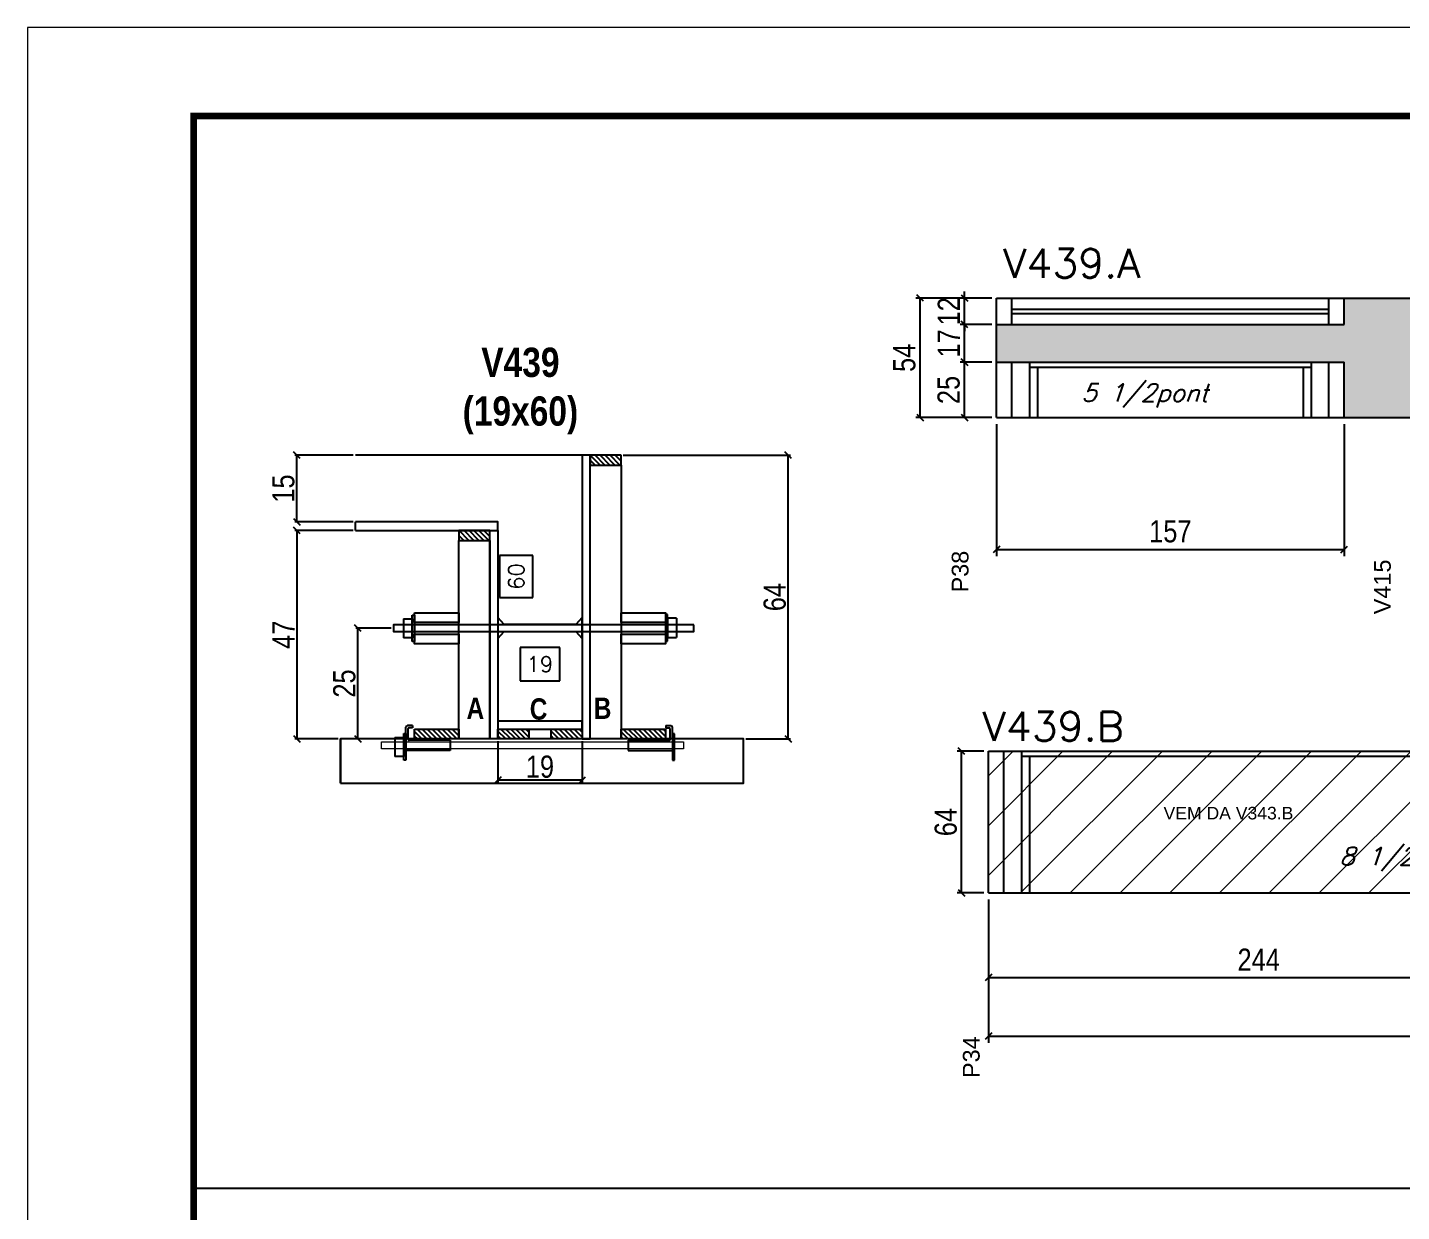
# Model space of a CAD drawing. Extents: x -3394 to 16474, y -5031 to 14397.
# Drawn here: x 5857 to 6477, y 2376 to 2911 of the extents above; entities that cross this region are included whole.
import ezdxf

# ---------------------------------------------------------------- set-up
doc = ezdxf.new("R2010")
doc.units = 0
doc.linetypes.add('DASHED', pattern=[0.75, 0.5, -0.25])
doc.layers.get('0').update_dxf_attribs({"linetype": 'CONTINUOUS'})
doc.layers.get('Defpoints').update_dxf_attribs({"linetype": 'CONTINUOUS'})
for name, color, linetype in [('1HACHURA MADEIRAS', 1, 'CONTINUOUS'), ('barrote', 251, 'CONTINUOUS'), ('COTA', 241, 'CONTINUOUS'), ('Cota Seção (2x)', 4, 'CONTINUOUS'), ('detalhes', 4, 'CONTINUOUS'), ('NOMENCLATURA', 7, 'CONTINUOUS'), ('Painéis', 200, 'CONTINUOUS'), ('presilha', 1, 'CONTINUOUS'), ('SARR_2.2x10', 60, 'CONTINUOUS'), ('SARR_2.2x7', 40, 'CONTINUOUS'), ('SARR_3.5x7', 81, 'CONTINUOUS'), ('SARR_EDITAR', 141, 'CONTINUOUS'), ('texto', 7, 'CONTINUOUS'), ('Tubo de PVC', 51, 'CONTINUOUS')]:
    doc.layers.add(name, color=color, linetype=linetype)
for name, color, linetype, lineweight in [('CONCRETO', 251, 'CONTINUOUS', 25), ('Folhas', 255, 'CONTINUOUS', 9), ('REAPROVEITAMENTO', 251, 'CONTINUOUS', 9), ('SARRAFO DE PRESSAO', 251, 'DASHED', 9), ('SCO-___-LAJ', 2, 'CONTINUOUS', 0), ('Texto Seção', 7, 'CONTINUOUS', 15)]:
    doc.layers.add(name, color=color, linetype=linetype, lineweight=lineweight)
doc.styles.add('ARIAL', font='arial.ttf')
doc.styles.add('COTA TECNICA', font='techl___.ttf', dxfattribs={"height": 10})
doc.styles.add('COTA TECNICA 2X', font='techl___.ttf', dxfattribs={"height": 10})
doc.styles.add('REGUA-120', font='ROMANS.shx', dxfattribs={"height": 15})
doc.styles.add('ROMANS', font='romans.shx')
doc.styles.add('TECNICA', font='techb___.ttf', dxfattribs={"height": 10})
doc.dimstyles.new('Cota Seção interna', dxfattribs={"dimtxt": 7, "dimasz": 6, "dimexe": 0.18, "dimexo": 2, "dimgap": -4, "dimtad": 3, "dimdec": 1, "dimlfac": 0.5, "dimzin": 12, "dimdsep": 46, "dimtxsty": 'ROMANS', "dimblk": 'ARCHTICK', "dimcen": 0.09, "dimse1": 1, "dimse2": 1, "dimsd1": 1, "dimsd2": 1, "dimclrd": 180, "dimclre": 5, "dimclrt": 1, "dimadec": 0, "dimazin": 3, "dimtfac": 1, "dimtdec": 1, "dimtofl": 0, "dimtmove": 0, "dimatfit": 3, "dimldrblk": 'ARCHTICK', "dimfxl": 1, "dimtolj": 1, "dimtzin": 0, "dimarcsym": 0})
doc.dimstyles.new('PAINEL', dxfattribs={"dimtxt": 10, "dimasz": 3, "dimexe": 3, "dimexo": 3, "dimgap": 3, "dimtad": 1, "dimdec": 1, "dimzin": 12, "dimdsep": 46, "dimtxsty": 'COTA TECNICA', "dimblk1": 'OBLIQUE', "dimblk2": 'OBLIQUE', "dimsah": 1, "dimcen": 0.9, "dimclrd": 4, "dimclre": 4, "dimclrt": 240, "dimadec": 1, "dimazin": 3, "dimtfac": 1, "dimtdec": 1, "dimtmove": 0, "dimatfit": 3, "dimfxl": 1, "dimtolj": 1, "dimtzin": 12, "dimarcsym": 0})
doc.dimstyles.new('SECAO', dxfattribs={"dimscale": 0.333333, "dimtxt": 5, "dimasz": 9, "dimexe": 3, "dimexo": 3, "dimgap": 3, "dimtad": 1, "dimdec": 1, "dimlfac": 0.5, "dimzin": 12, "dimdsep": 46, "dimtxsty": 'COTA TECNICA 2X', "dimblk1": 'OBLIQUE', "dimblk2": 'OBLIQUE', "dimsah": 1, "dimcen": 0.9, "dimclrd": 4, "dimclre": 4, "dimclrt": 240, "dimadec": 1, "dimazin": 3, "dimtfac": 1, "dimtdec": 1, "dimtmove": 0, "dimatfit": 3, "dimfxl": 1, "dimtolj": 1, "dimtzin": 12, "dimarcsym": 0})

# ---------------------------------------------------------------- blocks, each defined once
blk = doc.blocks.new('9999999999')
at = {"layer": 'Folhas'}
blk.add_lwpolyline([(98138.98, 34190.21), (99623.98, 34190.21), (99623.98, 35240.21), (98138.98, 35240.21)], close=True, dxfattribs=at)
at = {"layer": 'Folhas', "color": 30, "const_width": 3}
blk.add_lwpolyline([(98213.98, 34230.21), (99583.98, 34230.21), (99583.98, 35200.21), (98213.98, 35200.21)], close=True, dxfattribs=at)
blk = doc.blocks.new('_Oblique')
at = {"color": 0, "linetype": 'ByBlock', "lineweight": -2}
blk.add_line((-0.5, -0.5), (0.5, 0.5), dxfattribs=at)
blk = doc.blocks.new('*D883')
at = {"layer": 'COTA', "color": 4, "lineweight": -2, "transparency": 16777216}
for p, q in [((6069.46, 2588.71), (6069.46, 2570.03)), ((6107.46, 2588.71), (6107.46, 2570.03)), ((6107.46, 2571.03), (6069.46, 2571.03))]:
    blk.add_line(p, q, dxfattribs=at)
at = {"layer": 'Defpoints', "color": 0, "transparency": 16777216}
for p in [(6069.46, 2589.71), (6107.46, 2589.71), (6069.46, 2571.03)]:
    blk.add_point(p, dxfattribs=at)
at = {"layer": 'COTA', "color": 4, "lineweight": -2, "transparency": 16777216, "xscale": 3, "yscale": 3, "zscale": 3, "rotation": 180}
blk.add_blockref('_Oblique', (6069.46, 2571.03), dxfattribs=at)
at = {"layer": 'COTA', "color": 4, "lineweight": -2, "transparency": 16777216, "xscale": 3, "yscale": 3, "zscale": 3}
blk.add_blockref('_Oblique', (6107.46, 2571.03), dxfattribs=at)
at = {"layer": 'COTA', "color": 240, "transparency": 16777216, "insert": (6088.46, 2577.12), "char_height": 10, "attachment_point": 5, "style": 'COTA TECNICA 2X'}
blk.add_mtext('\\A1;19', dxfattribs=at)
blk = doc.blocks.new('PRESILHA METÁLICA 1')
at = {"layer": 'presilha'}
for p, q in [((7.5, 10.64), (7.5, 19.86)), ((12, 21), (8.64, 21)), ((9, 11.57), (9, 18.93)), ((12, 19.5), (9.57, 19.5)), ((12, 21), (12, 19.5)), ((0, 13), (6, 13)), ((0, 13), (0, 0)), ((6, 15.5), (7.5, 15.5)), ((6, -2.5), (6, 15.5)), ((6, 13), (6, 0)), ((7.5, 15.5), (7.5, -2.5)), ((37.5, 11), (9.57, 11)), ((37.5, 11), (37.5, 4.1)), ((6, 0), (0, 0)), ((37.5, 4.1), (7.5, 4.1)), ((7.5, -2.5), (6, -2.5))]:
    blk.add_line(p, q, dxfattribs=at)
for centre, radius, start, end in [((8.64, 19.86), 1.14, 90, 180), ((9.57, 18.93), 0.57, 90, 180), ((9.57, 11.57), 0.57, 180, 270)]:
    blk.add_arc(centre, radius, start, end, dxfattribs=at)
blk = doc.blocks.new('PRESILHA METÁLICA 2')
at = {"layer": 'presilha'}
for p, q in [((-5.25, 23.5), (-5.25, 22)), ((-5.25, 23.5), (-1.89, 23.5)), ((-5.25, 22), (-2.82, 22)), ((-2.25, 14.07), (-2.25, 21.43)), ((-0.75, 14.64), (-0.75, 22.36)), ((-30.75, 13.5), (-30.75, 6.6)), ((-30.75, 13.5), (-2.82, 13.5)), ((0.75, 18), (-0.75, 18)), ((-0.75, 18), (-0.75, 0)), ((0.75, 0), (0.75, 18)), ((-30.75, 6.6), (-0.75, 6.6)), ((-0.75, 0), (0.75, 0))]:
    blk.add_line(p, q, dxfattribs=at)
for centre, radius, start, end in [((-2.82, 21.43), 0.57, 0, 90), ((-1.89, 22.36), 1.14, 0, 90), ((-2.82, 14.07), 0.57, 270, 0)]:
    blk.add_arc(centre, radius, start, end, dxfattribs=at)
blk = doc.blocks.new('*D884')
at = {"layer": 'COTA', "color": 4, "lineweight": -2, "transparency": 16777216}
for p, q in [((6004.17, 2683.71), (5977.81, 2683.71)), ((5978.81, 2683.71), (5978.81, 2589.71)), ((5997.41, 2589.71), (5977.81, 2589.71))]:
    blk.add_line(p, q, dxfattribs=at)
at = {"layer": 'Defpoints', "color": 0, "transparency": 16777216}
for p in [(6005.17, 2683.71), (5978.81, 2589.71), (5998.41, 2589.71)]:
    blk.add_point(p, dxfattribs=at)
at = {"layer": 'COTA', "color": 4, "lineweight": -2, "transparency": 16777216, "xscale": 3, "yscale": 3, "zscale": 3}
for p, rotation in [((5978.81, 2683.71), 90), ((5978.81, 2589.71), 270)]:
    blk.add_blockref('_Oblique', p, dxfattribs=dict(at, rotation=rotation))
at = {"layer": 'COTA', "color": 240, "transparency": 16777216, "insert": (5972.74, 2636.71), "char_height": 10, "attachment_point": 5, "rotation": 90, "style": 'COTA TECNICA 2X'}
blk.add_mtext('\\A1;47', dxfattribs=at)
blk = doc.blocks.new('*D885')
at = {"layer": 'Cota Seção (2x)', "color": 180, "lineweight": -2, "transparency": 16777216}
for p, q in [((6085.27, 2672.47), (6070.27, 2672.47)), ((6070.27, 2672.47), (6070.27, 2653.47)), ((6085.27, 2653.47), (6085.27, 2672.47)), ((6070.27, 2653.47), (6085.27, 2653.47))]:
    blk.add_line(p, q, dxfattribs=at)
at = {"layer": 'Defpoints', "color": 0, "transparency": 16777216}
for p in [(6089.27, 2717.71), (6107.46, 2717.71), (6100.05, 2597.71)]:
    blk.add_point(p, dxfattribs=at)
at = {"layer": 'Cota Seção (2x)', "color": 1, "transparency": 16777216, "insert": (6077.77, 2662.97), "char_height": 7, "attachment_point": 5, "rotation": 90, "style": 'ROMANS'}
blk.add_mtext('\\A1;60', dxfattribs=at)
blk = doc.blocks.new('_ArchTick')
at = {"color": 0, "linetype": 'ByBlock', "const_width": 0.15}
blk.add_lwpolyline([(-0.5, -0.5), (0.5, 0.5)], dxfattribs=at)
blk = doc.blocks.new('*D886')
at = {"layer": 'COTA', "color": 4, "lineweight": -2, "transparency": 16777216}
for p, q in [((6004.17, 2717.71), (5977.81, 2717.71)), ((5978.81, 2687.71), (5978.81, 2717.71)), ((6004.17, 2687.71), (5977.81, 2687.71))]:
    blk.add_line(p, q, dxfattribs=at)
at = {"layer": 'Defpoints', "color": 0, "transparency": 16777216}
for p in [(5978.81, 2717.71), (6005.17, 2717.71), (6005.17, 2687.71)]:
    blk.add_point(p, dxfattribs=at)
at = {"layer": 'COTA', "color": 4, "lineweight": -2, "transparency": 16777216, "xscale": 3, "yscale": 3, "zscale": 3}
for p, rotation in [((5978.81, 2717.71), 90), ((5978.81, 2687.71), 270)]:
    blk.add_blockref('_Oblique', p, dxfattribs=dict(at, rotation=rotation))
at = {"layer": 'COTA', "color": 240, "transparency": 16777216, "insert": (5972.7, 2702.71), "char_height": 10, "attachment_point": 5, "rotation": 90, "style": 'COTA TECNICA 2X'}
blk.add_mtext('\\A1;15', dxfattribs=at)
blk = doc.blocks.new('*D887')
at = {"layer": 'COTA', "color": 4, "lineweight": -2, "transparency": 16777216}
for p, q in [((6126.06, 2717.71), (6201.53, 2717.71)), ((6200.53, 2589.71), (6200.53, 2717.71)), ((6181.33, 2589.71), (6201.53, 2589.71))]:
    blk.add_line(p, q, dxfattribs=at)
at = {"layer": 'Defpoints', "color": 0, "transparency": 16777216}
for p in [(6125.06, 2717.71), (6200.53, 2717.71), (6180.33, 2589.71)]:
    blk.add_point(p, dxfattribs=at)
at = {"layer": 'COTA', "color": 4, "lineweight": -2, "transparency": 16777216, "xscale": 3, "yscale": 3, "zscale": 3}
for p, rotation in [((6200.53, 2717.71), 90), ((6200.53, 2589.71), 270)]:
    blk.add_blockref('_Oblique', p, dxfattribs=dict(at, rotation=rotation))
at = {"layer": 'COTA', "color": 240, "transparency": 16777216, "insert": (6194.43, 2653.71), "char_height": 10, "attachment_point": 5, "rotation": 90, "style": 'COTA TECNICA 2X'}
blk.add_mtext('\\A1;64', dxfattribs=at)
blk = doc.blocks.new('*D888')
at = {"layer": 'COTA', "color": 4, "lineweight": -2, "transparency": 16777216}
for p, q in [((6021.38, 2639.71), (6005.33, 2639.71)), ((6006.33, 2589.71), (6006.33, 2639.71)), ((6030.86, 2589.71), (6005.33, 2589.71))]:
    blk.add_line(p, q, dxfattribs=at)
at = {"layer": 'Defpoints', "color": 0, "transparency": 16777216}
for p in [(6006.33, 2639.71), (6022.38, 2639.71), (6031.86, 2589.71)]:
    blk.add_point(p, dxfattribs=at)
at = {"layer": 'COTA', "color": 4, "lineweight": -2, "transparency": 16777216, "xscale": 3, "yscale": 3, "zscale": 3}
for p, rotation in [((6006.33, 2639.71), 90), ((6006.33, 2589.71), 270)]:
    blk.add_blockref('_Oblique', p, dxfattribs=dict(at, rotation=rotation))
at = {"layer": 'COTA', "color": 240, "transparency": 16777216, "insert": (6000.22, 2614.71), "char_height": 10, "attachment_point": 5, "rotation": 90, "style": 'COTA TECNICA 2X'}
blk.add_mtext('\\A1;25', dxfattribs=at)
blk = doc.blocks.new('*D889')
at = {"layer": 'Cota Seção (2x)', "color": 180, "lineweight": -2, "transparency": 16777216}
for p, q in [((6097.46, 2630.92), (6079.46, 2630.92)), ((6079.46, 2630.92), (6079.46, 2615.92)), ((6097.46, 2615.92), (6097.46, 2630.92)), ((6079.46, 2615.92), (6097.46, 2615.92))]:
    blk.add_line(p, q, dxfattribs=at)
at = {"layer": 'Defpoints', "color": 0, "transparency": 16777216}
for p in [(6107.46, 2611.92), (6069.46, 2597.71), (6107.46, 2597.71)]:
    blk.add_point(p, dxfattribs=at)
at = {"layer": 'Cota Seção (2x)', "color": 1, "transparency": 16777216, "insert": (6088.46, 2623.42), "char_height": 7, "attachment_point": 5, "style": 'ROMANS'}
blk.add_mtext('\\A1;19', dxfattribs=at)
blk = doc.blocks.new('*D894')
at = {"layer": 'COTA', "color": 4, "linetype": 'ByBlock', "lineweight": -2, "transparency": 16777216}
for p, q in [((6294.43, 2731.7), (6294.43, 2672.23)), ((6451.43, 2731.7), (6451.43, 2672.23)), ((6294.43, 2675.23), (6451.43, 2675.23))]:
    blk.add_line(p, q, dxfattribs=at)
at = {"layer": 'Defpoints', "color": 0, "linetype": 'ByBlock', "transparency": 16777216}
for p in [(6294.43, 2734.7), (6451.43, 2734.7), (6451.43, 2675.23)]:
    blk.add_point(p, dxfattribs=at)
at = {"layer": 'COTA', "color": 4, "linetype": 'ByBlock', "lineweight": -2, "transparency": 16777216, "xscale": 3, "yscale": 3, "zscale": 3, "rotation": 180}
blk.add_blockref('_Oblique', (6294.43, 2675.23), dxfattribs=at)
at = {"layer": 'COTA', "color": 4, "linetype": 'ByBlock', "lineweight": -2, "transparency": 16777216, "xscale": 3, "yscale": 3, "zscale": 3}
blk.add_blockref('_Oblique', (6451.43, 2675.23), dxfattribs=at)
at = {"layer": 'COTA', "color": 240, "linetype": 'ByBlock', "transparency": 16777216, "insert": (6372.93, 2683.34), "char_height": 10, "attachment_point": 5, "style": 'COTA TECNICA'}
blk.add_mtext('\\A1;157', dxfattribs=at)
blk = doc.blocks.new('*D890')
at = {"layer": 'COTA', "color": 4, "linetype": 'Continuous', "lineweight": -2, "transparency": 16777216}
for p, q in [((6292.43, 2759.7), (6278.02, 2759.7)), ((6280.02, 2734.7), (6280.02, 2759.7)), ((6292.43, 2734.7), (6278.02, 2734.7))]:
    blk.add_line(p, q, dxfattribs=at)
at = {"layer": 'Defpoints', "color": 0, "linetype": 'Continuous', "transparency": 16777216}
for p in [(6280.02, 2759.7), (6294.43, 2759.7), (6294.43, 2734.7)]:
    blk.add_point(p, dxfattribs=at)
at = {"layer": 'COTA', "color": 4, "linetype": 'Continuous', "lineweight": -2, "transparency": 16777216, "xscale": 3, "yscale": 3, "zscale": 3}
for p, rotation in [((6280.02, 2759.7), 90), ((6280.02, 2734.7), 270)]:
    blk.add_blockref('_Oblique', p, dxfattribs=dict(at, rotation=rotation))
at = {"layer": 'COTA', "color": 240, "linetype": 'Continuous', "transparency": 16777216, "insert": (6272.91, 2747.2), "char_height": 10, "attachment_point": 5, "rotation": 90, "style": 'COTA TECNICA'}
blk.add_mtext('\\A1;25', dxfattribs=at)
blk = doc.blocks.new('*D891')
at = {"layer": 'COTA', "color": 4, "linetype": 'Continuous', "lineweight": -2, "transparency": 16777216}
for p, q in [((6292.43, 2776.7), (6278.02, 2776.7)), ((6280.02, 2759.7), (6280.02, 2776.7)), ((6292.43, 2759.7), (6278.02, 2759.7))]:
    blk.add_line(p, q, dxfattribs=at)
at = {"layer": 'Defpoints', "color": 0, "linetype": 'Continuous', "transparency": 16777216}
for p in [(6280.02, 2776.7), (6294.43, 2776.7), (6294.43, 2759.7)]:
    blk.add_point(p, dxfattribs=at)
at = {"layer": 'COTA', "color": 4, "linetype": 'Continuous', "lineweight": -2, "transparency": 16777216, "xscale": 3, "yscale": 3, "zscale": 3}
for p, rotation in [((6280.02, 2776.7), 90), ((6280.02, 2759.7), 270)]:
    blk.add_blockref('_Oblique', p, dxfattribs=dict(at, rotation=rotation))
at = {"layer": 'COTA', "color": 240, "linetype": 'Continuous', "transparency": 16777216, "insert": (6272.95, 2768.2), "char_height": 10, "attachment_point": 5, "rotation": 90, "style": 'COTA TECNICA'}
blk.add_mtext('\\A1;17', dxfattribs=at)
blk = doc.blocks.new('*D892')
at = {"layer": 'COTA', "color": 4, "linetype": 'Continuous', "lineweight": -2, "transparency": 16777216}
for p, q in [((6292.43, 2788.7), (6258.03, 2788.7)), ((6260.03, 2734.7), (6260.03, 2788.7)), ((6292.43, 2734.7), (6258.03, 2734.7))]:
    blk.add_line(p, q, dxfattribs=at)
at = {"layer": 'Defpoints', "color": 0, "linetype": 'Continuous', "transparency": 16777216}
for p in [(6260.03, 2788.7), (6294.43, 2788.7), (6294.43, 2734.7)]:
    blk.add_point(p, dxfattribs=at)
at = {"layer": 'COTA', "color": 4, "linetype": 'Continuous', "lineweight": -2, "transparency": 16777216, "xscale": 3, "yscale": 3, "zscale": 3}
for p, rotation in [((6260.03, 2788.7), 90), ((6260.03, 2734.7), 270)]:
    blk.add_blockref('_Oblique', p, dxfattribs=dict(at, rotation=rotation))
at = {"layer": 'COTA', "color": 240, "linetype": 'Continuous', "transparency": 16777216, "insert": (6252.92, 2761.7), "char_height": 10, "attachment_point": 5, "rotation": 90, "style": 'COTA TECNICA'}
blk.add_mtext('\\A1;54', dxfattribs=at)
blk = doc.blocks.new('*D893')
at = {"layer": 'COTA', "color": 4, "linetype": 'Continuous', "lineweight": -2, "transparency": 16777216}
for p, q in [((6280.02, 2788.7), (6280.02, 2791.7)), ((6292.43, 2788.7), (6278.02, 2788.7)), ((6280.02, 2776.7), (6280.02, 2788.7)), ((6292.43, 2776.7), (6278.02, 2776.7)), ((6280.02, 2776.7), (6280.02, 2773.7))]:
    blk.add_line(p, q, dxfattribs=at)
at = {"layer": 'Defpoints', "color": 0, "linetype": 'Continuous', "transparency": 16777216}
for p in [(6280.02, 2788.7), (6294.43, 2788.7), (6294.43, 2776.7)]:
    blk.add_point(p, dxfattribs=at)
at = {"layer": 'COTA', "color": 4, "linetype": 'Continuous', "lineweight": -2, "transparency": 16777216, "xscale": 3, "yscale": 3, "zscale": 3}
for p, rotation in [((6280.02, 2788.7), 270), ((6280.02, 2776.7), 90)]:
    blk.add_blockref('_Oblique', p, dxfattribs=dict(at, rotation=rotation))
at = {"layer": 'COTA', "color": 240, "linetype": 'Continuous', "transparency": 16777216, "insert": (6272.96, 2782.7), "char_height": 10, "attachment_point": 5, "rotation": 90, "style": 'COTA TECNICA'}
blk.add_mtext('\\A1;12', dxfattribs=at)
blk = doc.blocks.new('*D904')
at = {"layer": 'COTA', "color": 4, "linetype": 'ByBlock', "lineweight": -2, "transparency": 16777216}
for p, q in [((6290.8, 2517.17), (6290.8, 2478.99)), ((6534.8, 2517.17), (6534.8, 2478.99)), ((6290.8, 2481.99), (6534.8, 2481.99))]:
    blk.add_line(p, q, dxfattribs=at)
at = {"layer": 'Defpoints', "color": 0, "linetype": 'ByBlock', "transparency": 16777216}
for p in [(6290.8, 2520.17), (6534.8, 2520.17), (6534.8, 2481.99)]:
    blk.add_point(p, dxfattribs=at)
at = {"layer": 'COTA', "color": 4, "linetype": 'ByBlock', "lineweight": -2, "transparency": 16777216, "xscale": 3, "yscale": 3, "zscale": 3, "rotation": 180}
blk.add_blockref('_Oblique', (6290.8, 2481.99), dxfattribs=at)
at = {"layer": 'COTA', "color": 4, "linetype": 'ByBlock', "lineweight": -2, "transparency": 16777216, "xscale": 3, "yscale": 3, "zscale": 3}
blk.add_blockref('_Oblique', (6534.8, 2481.99), dxfattribs=at)
at = {"layer": 'COTA', "color": 240, "linetype": 'ByBlock', "transparency": 16777216, "insert": (6412.8, 2490.06), "char_height": 10, "attachment_point": 5, "style": 'COTA TECNICA'}
blk.add_mtext('\\A1;244', dxfattribs=at)
blk = doc.blocks.new('*D906')
at = {"layer": 'COTA', "color": 4, "linetype": 'ByBlock', "lineweight": -2, "transparency": 16777216}
for p, q in [((6290.8, 2517.17), (6290.8, 2452.49)), ((6756.8, 2517.17), (6756.8, 2452.49)), ((6290.8, 2455.49), (6756.8, 2455.49))]:
    blk.add_line(p, q, dxfattribs=at)
at = {"layer": 'Defpoints', "color": 0, "linetype": 'ByBlock', "transparency": 16777216}
for p in [(6290.8, 2520.17), (6756.8, 2520.17), (6756.8, 2455.49)]:
    blk.add_point(p, dxfattribs=at)
at = {"layer": 'COTA', "color": 4, "linetype": 'ByBlock', "lineweight": -2, "transparency": 16777216, "xscale": 3, "yscale": 3, "zscale": 3, "rotation": 180}
blk.add_blockref('_Oblique', (6290.8, 2455.49), dxfattribs=at)
at = {"layer": 'COTA', "color": 4, "linetype": 'ByBlock', "lineweight": -2, "transparency": 16777216, "xscale": 3, "yscale": 3, "zscale": 3}
blk.add_blockref('_Oblique', (6756.8, 2455.49), dxfattribs=at)
at = {"layer": 'COTA', "color": 240, "linetype": 'ByBlock', "transparency": 16777216, "insert": (6523.8, 2463.59), "char_height": 10, "attachment_point": 5, "style": 'COTA TECNICA'}
blk.add_mtext('\\A1;466', dxfattribs=at)
blk = doc.blocks.new('*D912')
at = {"layer": 'COTA', "color": 4, "linetype": 'Continuous', "lineweight": -2, "transparency": 16777216}
for p, q in [((6288.8, 2584.17), (6276.74, 2584.17)), ((6278.74, 2520.17), (6278.74, 2584.17)), ((6288.8, 2520.17), (6276.74, 2520.17))]:
    blk.add_line(p, q, dxfattribs=at)
at = {"layer": 'Defpoints', "color": 0, "linetype": 'Continuous', "transparency": 16777216}
for p in [(6278.74, 2584.17), (6290.8, 2584.17), (6290.8, 2520.17)]:
    blk.add_point(p, dxfattribs=at)
at = {"layer": 'COTA', "color": 4, "linetype": 'Continuous', "lineweight": -2, "transparency": 16777216, "xscale": 3, "yscale": 3, "zscale": 3}
for p, rotation in [((6278.74, 2584.17), 90), ((6278.74, 2520.17), 270)]:
    blk.add_blockref('_Oblique', p, dxfattribs=dict(at, rotation=rotation))
at = {"layer": 'COTA', "color": 240, "linetype": 'Continuous', "transparency": 16777216, "insert": (6271.63, 2552.17), "char_height": 10, "attachment_point": 5, "rotation": 90, "style": 'COTA TECNICA'}
blk.add_mtext('\\A1;64', dxfattribs=at)

msp = doc.modelspace()

# ---------------------------------------------------------------- hatches: boundary and pattern name
at = {"layer": 'COTA', "linetype": 'Continuous'}
h = msp.add_hatch(dxfattribs=at)
h.set_pattern_fill('AR-CONC', color=256, scale=0.05)
h.set_pattern_definition([(50, (1585, 0), (9.109233, -0.796954), [0.9525, -10.4775]), (355, (1585, 0), (-1.762171, 9.552842), [0.762, -8.382029]), (100.45144, (1585.759, -0.066), (7.347062, 8.755888), [0.8095, -8.904512]), (46.1842, (1585, 2.54), (13.553952, -2.102116), [1.42875, -15.71625]), (96.63556, (1586.13, 2.365), (11.870207, 12.371306), [1.21425, -13.35678]), (351.18415, (1585, 2.54), (11.870207, 12.371306), [1.142998, -12.572987]), (21, (1586.27, 1.905), (7.58072, -5.11326), [0.9525, -10.4775]), (326, (1586.27, 1.905), (3.090101, 9.209398), [0.762, -8.382]), (71.45144, (1586.902, 1.479), (10.670821, 4.096138), [0.8095, -8.904497]), (37.5, (1585, 0), (0.1544302, 4.227752), [0, -8.2804, 0, -8.509, 0, -8.41375]), (7.5, (1585, 0), (3.340983, 5.0090287), [0, -4.8514, 0, -8.0899, 0, -3.20675]), (327.5, (1582.168, 0), (6.7795298, -0.2864372), [0, -3.175, 0, -9.906, 0, -13.1445]), (317.5, (1580.898, 0), (7.406459, 1.2713246), [0, -4.1275, 0, -6.5786, 0, -9.3345])])
h.paths.add_polyline_path([(6681.02, 2781.7), (6771.52, 2781.7), (7137.52, 2781.7), (7137.52, 2798.7), (6618.99, 2798.7), (6618.99, 2788.7), (6451.43, 2788.7), (6451.43, 2776.7), (6294.43, 2776.7), (6294.43, 2759.7), (6451.43, 2759.7), (6451.43, 2734.7), (6483.49, 2734.7), (6483.49, 2771.7), (6618.99, 2771.7), (6618.99, 2734.7), (6643.02, 2734.7), (6643.02, 2744.7), (6681.02, 2744.7)])
at = {"layer": 'REAPROVEITAMENTO', "linetype": 'Continuous'}
h = msp.add_hatch(dxfattribs=at)
h.set_pattern_fill('ANSI31', color=256, scale=5)
h.set_pattern_definition([(45, (1585, 0), (-11.22532, 11.22532), [])])
h.paths.add_polyline_path([(6290.8, 2584.17), (6290.8, 2520.17), (6534.8, 2520.17), (6534.8, 2584.17)])
at = {"layer": 'SARR_2.2x10'}
h = msp.add_hatch(dxfattribs=at)
h.set_pattern_fill('ANSI31', color=256, scale=0.5, angle=90)
h.set_pattern_definition([(135, (39129.6872, -120922.4622), (-1.122532015, -1.122532015), [])])
h.paths.add_polyline_path([(6031.86, 2594.11), (6031.86, 2589.71), (6051.86, 2589.71), (6051.86, 2594.11)])
h = msp.add_hatch(dxfattribs=at)
h.set_pattern_fill('ANSI31', color=256, scale=0.5, angle=90)
h.set_pattern_definition([(135, (39242.8872, -120922.4622), (-1.122532015, -1.122532015), [])])
h.paths.add_polyline_path([(6125.06, 2594.11), (6125.06, 2589.71), (6145.06, 2589.71), (6145.06, 2594.11)])
at = {"layer": 'SARR_2.2x7'}
h = msp.add_hatch(dxfattribs=at)
h.set_pattern_fill('ANSI31', color=256, scale=0.5, angle=90)
h.set_pattern_definition([(135, (39133.6872, -120798.8622), (-1.122532015, -1.122532015), [])])
h.paths.add_polyline_path([(6111.06, 2717.71), (6111.06, 2713.31), (6125.06, 2713.31), (6125.06, 2717.71)])
h = msp.add_hatch(dxfattribs=at)
h.set_pattern_fill('ANSI31', color=256, scale=0.5, angle=90)
h.set_pattern_definition([(135, (39074.4872, -120832.8622), (-1.122532015, -1.122532015), [])])
h.paths.add_polyline_path([(6051.86, 2683.71), (6051.86, 2679.31), (6065.86, 2679.31), (6065.86, 2683.71)])
h = msp.add_hatch(dxfattribs=at)
h.set_pattern_fill('ANSI31', color=256, scale=0.5, angle=90)
h.set_pattern_definition([(135, (39257.2872, -120922.4622), (-1.122532015, -1.122532015), [])])
h.paths.add_polyline_path([(6069.46, 2594.11), (6069.46, 2589.71), (6083.46, 2589.71), (6083.46, 2594.11)])
h = msp.add_hatch(dxfattribs=at)
h.set_pattern_fill('ANSI31', color=256, scale=0.5, angle=90)
h.set_pattern_definition([(135, (39281.2872, -120922.4622), (-1.122532015, -1.122532015), [])])
h.paths.add_polyline_path([(6093.46, 2594.11), (6093.46, 2589.71), (6107.46, 2589.71), (6107.46, 2594.11)])

# ---------------------------------------------------------------- linework, layer by layer
at = {"layer": '1HACHURA MADEIRAS'}
for points in [[(6031.86, 2646.62), (6051.86, 2646.62), (6051.86, 2642.22), (6031.86, 2642.22)], [(6031.86, 2637.02), (6051.86, 2637.02), (6051.86, 2632.62), (6031.86, 2632.62)]]:
    msp.add_lwpolyline(points, close=True, dxfattribs=at)
at = {"layer": '1HACHURA MADEIRAS', "elevation": 0}
for points in [[(6125.06, 2646.62), (6145.06, 2646.62), (6145.06, 2642.22), (6125.06, 2642.22)], [(6125.06, 2637.02), (6145.06, 2637.02), (6145.06, 2632.62), (6125.06, 2632.62)]]:
    msp.add_lwpolyline(points, close=True, dxfattribs=at)
at = {"layer": 'barrote', "elevation": 0}
msp.add_lwpolyline([(5998.41, 2569.71), (6180.33, 2569.71), (6180.33, 2589.71), (5998.41, 2589.71)], close=True, dxfattribs=at)
at = {"layer": 'CONCRETO', "linetype": 'Continuous'}
msp.add_line((6107.46, 2717.71), (6005.17, 2717.71), dxfattribs=at)
at = {"layer": 'COTA', "linetype": 'Continuous'}
for p, q in [((6451.43, 2788.7), (6618.99, 2788.7)), ((6451.43, 2734.7), (6483.49, 2734.7)), ((5932.21, 2386.89), (7302.21, 2386.89))]:
    msp.add_line(p, q, dxfattribs=at)
at = {"layer": 'COTA', "linetype": 'ByBlock'}
for p, q in [((6294.43, 2776.7), (6451.43, 2776.7)), ((6294.43, 2759.7), (6294.43, 2776.7))]:
    msp.add_line(p, q, dxfattribs=at)
at = {"layer": 'detalhes', "color": 250}
msp.add_line((5998.41, 2569.71), (5998.41, 2589.71), dxfattribs=at)
at = {"layer": 'Painéis', "linetype": 'ByBlock'}
for p, q in [((6294.43, 2788.7), (6451.43, 2788.7)), ((6294.43, 2776.7), (6294.43, 2788.7)), ((6451.43, 2776.7), (6451.43, 2788.7)), ((6294.43, 2776.7), (6451.43, 2776.7)), ((6294.43, 2759.7), (6451.43, 2759.7)), ((6294.43, 2734.7), (6294.43, 2759.7)), ((6451.43, 2734.7), (6451.43, 2759.7)), ((6294.43, 2734.7), (6451.43, 2734.7)), ((6290.8, 2584.17), (6756.8, 2584.17)), ((6290.8, 2520.17), (6290.8, 2584.17)), ((6290.8, 2520.17), (6756.8, 2520.17))]:
    msp.add_line(p, q, dxfattribs=at)
at = {"layer": 'Painéis', "linetype": 'Continuous'}
msp.add_line((6005.17, 2683.71), (6005.17, 2687.71), dxfattribs=at)
at = {"layer": 'Painéis', "linetype": 'Continuous', "elevation": 0}
for points in [[(6111.06, 2589.71), (6111.06, 2717.71), (6107.46, 2717.71), (6107.46, 2589.71)], [(6065.86, 2589.71), (6065.86, 2683.71), (6069.46, 2683.71), (6069.46, 2589.71)], [(6107.46, 2597.71), (6069.46, 2597.71), (6069.46, 2594.11), (6107.46, 2594.11)]]:
    msp.add_lwpolyline(points, close=True, dxfattribs=at)
at = {"layer": 'Painéis', "linetype": 'Continuous'}
msp.add_lwpolyline([(6005.17, 2683.71), (6069.46, 2683.71), (6069.46, 2687.71), (6005.17, 2687.71)], dxfattribs=at)
at = {"layer": 'presilha'}
for p, q in [((6026.86, 2643.95, 0), (6030.86, 2643.95, 0)), ((6026.86, 2643.95, 0), (6026.86, 2635.28, 0)), ((6030.86, 2645.62, 0), (6031.86, 2645.62, 0)), ((6030.86, 2633.62, 0), (6030.86, 2645.62, 0)), ((6030.86, 2643.95, 0), (6030.86, 2635.28, 0)), ((6031.86, 2645.62, 0), (6031.86, 2633.62, 0)), ((6146.06, 2645.81), (6145.06, 2645.81)), ((6145.06, 2645.81), (6145.06, 2633.81)), ((6146.06, 2633.81), (6146.06, 2645.81)), ((6150.06, 2644.14), (6146.06, 2644.14)), ((6146.06, 2644.14), (6146.06, 2635.47)), ((6150.06, 2644.14), (6150.06, 2635.47)), ((6030.86, 2635.28, 0), (6026.86, 2635.28, 0)), ((6146.06, 2635.47), (6150.06, 2635.47)), ((6031.86, 2633.62, 0), (6030.86, 2633.62, 0)), ((6145.06, 2633.81), (6146.06, 2633.81))]:
    msp.add_line(p, q, dxfattribs=at)
at = {"layer": 'presilha', "elevation": 0}
msp.add_lwpolyline([(6157.85, 2641.21), (6022.38, 2641.21), (6022.38, 2638.21), (6157.85, 2638.21)], close=True, dxfattribs=at)
at = {"layer": 'SARR_2.2x10', "elevation": 0}
for points in [[(6031.86, 2594.11), (6051.86, 2594.11), (6051.86, 2589.71), (6031.86, 2589.71)], [(6125.06, 2594.11), (6145.06, 2594.11), (6145.06, 2589.71), (6125.06, 2589.71)]]:
    msp.add_lwpolyline(points, close=True, dxfattribs=at)
at = {"layer": 'SARR_2.2x7', "linetype": 'Continuous'}
for p, q in [((6301.43, 2776.7), (6301.43, 2788.7)), ((6444.43, 2776.7), (6444.43, 2788.7)), ((6301.43, 2734.7), (6301.43, 2759.7)), ((6444.43, 2734.7), (6444.43, 2759.7)), ((6309.43, 2757.5), (6416.43, 2757.5)), ((6416.43, 2757.5), (6436.43, 2757.5)), ((6297.8, 2520.17), (6297.8, 2584.17)), ((6305.8, 2581.97), (6534.8, 2581.97))]:
    msp.add_line(p, q, dxfattribs=at)
at = {"layer": 'SARR_2.2x7', "elevation": 0}
for points in [[(6125.06, 2717.71), (6111.06, 2717.71), (6111.06, 2713.31), (6125.06, 2713.31)], [(6065.86, 2683.71), (6051.86, 2683.71), (6051.86, 2679.31), (6065.86, 2679.31)], [(6069.46, 2594.11), (6083.46, 2594.11), (6083.46, 2589.71), (6069.46, 2589.71)], [(6093.46, 2594.11), (6107.46, 2594.11), (6107.46, 2589.71), (6093.46, 2589.71)]]:
    msp.add_lwpolyline(points, close=True, dxfattribs=at)
at = {"layer": 'SARR_3.5x7'}
for p, q in [((6309.43, 2759.7), (6309.43, 2734.7)), ((6436.43, 2759.7), (6436.43, 2734.7)), ((6312.93, 2757.5), (6312.93, 2734.7)), ((6432.93, 2757.5), (6432.93, 2734.7)), ((6309.43, 2734.7), (6312.93, 2734.7)), ((6412.93, 2734.7), (6416.43, 2734.7)), ((6416.43, 2734.7), (6419.93, 2734.7)), ((6432.93, 2734.7), (6436.43, 2734.7)), ((6305.8, 2584.17), (6305.8, 2520.17)), ((6309.3, 2581.97), (6309.3, 2520.17)), ((6305.8, 2520.17), (6309.3, 2520.17))]:
    msp.add_line(p, q, dxfattribs=at)
at = {"layer": 'SARR_3.5x7', "elevation": 0}
for points in [[(6111.06, 2713.31), (6125.06, 2713.31), (6125.06, 2589.71), (6111.06, 2589.71)], [(6051.86, 2679.31), (6065.86, 2679.31), (6065.86, 2589.71), (6051.86, 2589.71)]]:
    msp.add_lwpolyline(points, close=True, dxfattribs=at)
at = {"layer": 'SARR_EDITAR', "linetype": 'Continuous'}
for p, q in [((6301.43, 2783.7), (6444.43, 2783.7)), ((6301.43, 2781.7), (6444.43, 2781.7))]:
    msp.add_line(p, q, dxfattribs=at)
at = {"layer": 'SCO-___-LAJ', "color": 1, "elevation": 0}
msp.add_lwpolyline([(6017.01, 2588.37), (6153.18, 2588.37), (6153.18, 2585.17), (6017.01, 2585.17)], close=True, dxfattribs=at)
at = {"layer": 'Tubo de PVC', "elevation": 0}
msp.add_lwpolyline([(6069.46, 2644.45), (6069.46, 2634.96), (6072.26, 2638.11), (6104.66, 2638.11), (6107.46, 2634.96), (6107.46, 2644.45), (6104.66, 2641.3), (6072.26, 2641.3)], close=True, dxfattribs=at)

# ---------------------------------------------------------------- block references
at = {"layer": 'presilha', "xscale": 0.6666666666666666, "yscale": 0.6666666666666666, "zscale": 0.6666666666666666}
for name, p in [('PRESILHA METÁLICA 1', (6023, 2581.74)), ('PRESILHA METÁLICA 2', (6148.74, 2580.07))]:
    msp.add_blockref(name, p, dxfattribs=at)
at = {"layer": 'SARRAFO DE PRESSAO', "color": 6, "linetype": 'ByBlock'}
msp.add_blockref('9999999999', (-92281.77, -32329.4), dxfattribs=at)

# ---------------------------------------------------------------- texts
at = {"layer": 'detalhes', "style": 'TECNICA'}
for s, p in [('A', (6055.35, 2598.73)), ('C', (6083.87, 2598.41)), ('B', (6112.75, 2598.73))]:
    msp.add_text(s, height=9.6, dxfattribs=at).set_placement(p)
at = {"layer": 'NOMENCLATURA', "linetype": 'Continuous', "style": 'ARIAL'}
for s, p in [('P38', (6281.84, 2655.82)), ('V415', (6472.4, 2645.96)), ('P34', (6286.88, 2436.66))]:
    msp.add_text(s, height=7.567, rotation=90, dxfattribs=at).set_placement(p)
msp.add_text('VEM DA V343.B', height=5.6753, dxfattribs=at).set_placement((6369.86, 2553.37))
at = {"layer": 'NOMENCLATURA', "insert": (6079.64, 2766.29), "char_height": 13.2, "attachment_point": 2, "style": 'TECNICA'}
msp.add_mtext_dynamic_manual_height_columns('V439\\P(19x60)', width=13.2, gutter_width=1, heights=[0], dxfattribs=at)
at = {"layer": 'texto', "color": 2, "char_height": 8, "attachment_point": 5, "style": 'ROMANS'}
for s, insert in [('{\\Q19;\\C256;5 1/2pont}', (6361.37, 2744.64)), ('{\\Q19;\\C256;8 1/2pont}', (6477.8, 2535.39))]:
    msp.add_mtext(s, dxfattribs=dict(at, insert=insert))
at = {"layer": 'Texto Seção', "style": 'REGUA-120', "width": 1.05}
for s, p in [('V439.A', (6297.43, 2797.88)), ('V439.B', (6288.2, 2588.87))]:
    msp.add_text(s, height=13, dxfattribs=at).set_placement(p)

# ---------------------------------------------------------------- dimensions: what is measured, and where the dimension line sits
at = {"layer": 'COTA', "linetype": 'Continuous'}
for base, p1, p2, picture, middle in [((6260.03, 2788.7), (6294.43, 2734.7), (6294.43, 2788.7), '*D892', (6252.92, 2761.7)), ((6280.02, 2788.7), (6294.43, 2776.7), (6294.43, 2788.7), '*D893', (6272.96, 2782.7)), ((6280.02, 2776.7), (6294.43, 2759.7), (6294.43, 2776.7), '*D891', (6272.95, 2768.2)), ((6280.02, 2759.7), (6294.43, 2734.7), (6294.43, 2759.7), '*D890', (6272.91, 2747.2)), ((6278.74, 2584.17), (6290.8, 2520.17), (6290.8, 2584.17), '*D912', (6271.63, 2552.17))]:
    dim = msp.add_linear_dim(base=base, p1=p1, p2=p2, angle=90, dimstyle='PAINEL', override={"dimexe": 2, "dimexo": 2, "dimgap": 2, "dimadec": 8, "dimtix": 1, "dimatfit": 2, "dimldrblk": 'Oblique'}, dxfattribs=at)
    dim.commit()
    dim.dimension.update_dxf_attribs({"geometry": picture, "text_midpoint": middle})
at = {"layer": 'COTA', "linetype": 'ByBlock'}
for base, p1, p2, picture, middle in [((6451.43, 2675.23), (6294.43, 2734.7), (6451.43, 2734.7), '*D894', (6372.93, 2683.34)), ((6534.8, 2481.99), (6290.8, 2520.17), (6534.8, 2520.17), '*D904', (6412.8, 2490.06)), ((6756.8, 2455.49), (6290.8, 2520.17), (6756.8, 2520.17), '*D906', (6523.8, 2463.59))]:
    dim = msp.add_linear_dim(base=base, p1=p1, p2=p2, dimstyle='PAINEL', dxfattribs=at)
    dim.commit()
    dim.dimension.update_dxf_attribs({"geometry": picture, "text_midpoint": middle})
at = {"layer": 'COTA'}
for base, p1, p2, angle, picture, middle in [((5978.81, 2717.71), (6005.17, 2687.71), (6005.17, 2717.71), 90, '*D886', (5978.81, 2702.71)), ((6200.53, 2717.71), (6180.33, 2589.71), (6125.06, 2717.71), 90, '*D887', (6200.53, 2653.71)), ((6069.46, 2571.03), (6107.46, 2589.71), (6069.46, 2589.71), 180, '*D883', (6088.46, 2571.03))]:
    dim = msp.add_linear_dim(base=base, p1=p1, p2=p2, angle=angle, dimstyle='SECAO', dxfattribs=at)
    dim.commit()
    dim.dimension.update_dxf_attribs({"geometry": picture, "text_midpoint": middle, "dimtype": 160})
for base, p1, p2, picture, middle in [((5978.81, 2589.71), (6005.17, 2683.71), (5998.41, 2589.71), '*D884', (5972.74, 2636.71)), ((6006.33, 2639.71), (6031.86, 2589.71), (6022.38, 2639.71), '*D888', (6000.22, 2614.71))]:
    dim = msp.add_linear_dim(base=base, p1=p1, p2=p2, angle=90, dimstyle='SECAO', dxfattribs=at)
    dim.commit()
    dim.dimension.update_dxf_attribs({"geometry": picture, "text_midpoint": middle})
at = {"layer": 'Cota Seção (2x)'}
dim = msp.add_linear_dim(base=(6089.27, 2717.71), p1=(6100.05, 2597.71), p2=(6107.46, 2717.71), angle=90, dimstyle='Cota Seção interna', dxfattribs=at)
dim.commit()
dim.dimension.update_dxf_attribs({"geometry": '*D885', "text_midpoint": (6089.27, 2662.97), "dimtype": 160})
dim = msp.add_linear_dim(base=(6107.46, 2611.92), p1=(6069.46, 2597.71), p2=(6107.46, 2597.71), angle=180, dimstyle='Cota Seção interna', dxfattribs=at)
dim.commit()
dim.dimension.update_dxf_attribs({"geometry": '*D889', "text_midpoint": (6088.46, 2623.42)})

doc.saveas('drawing.dxf')
